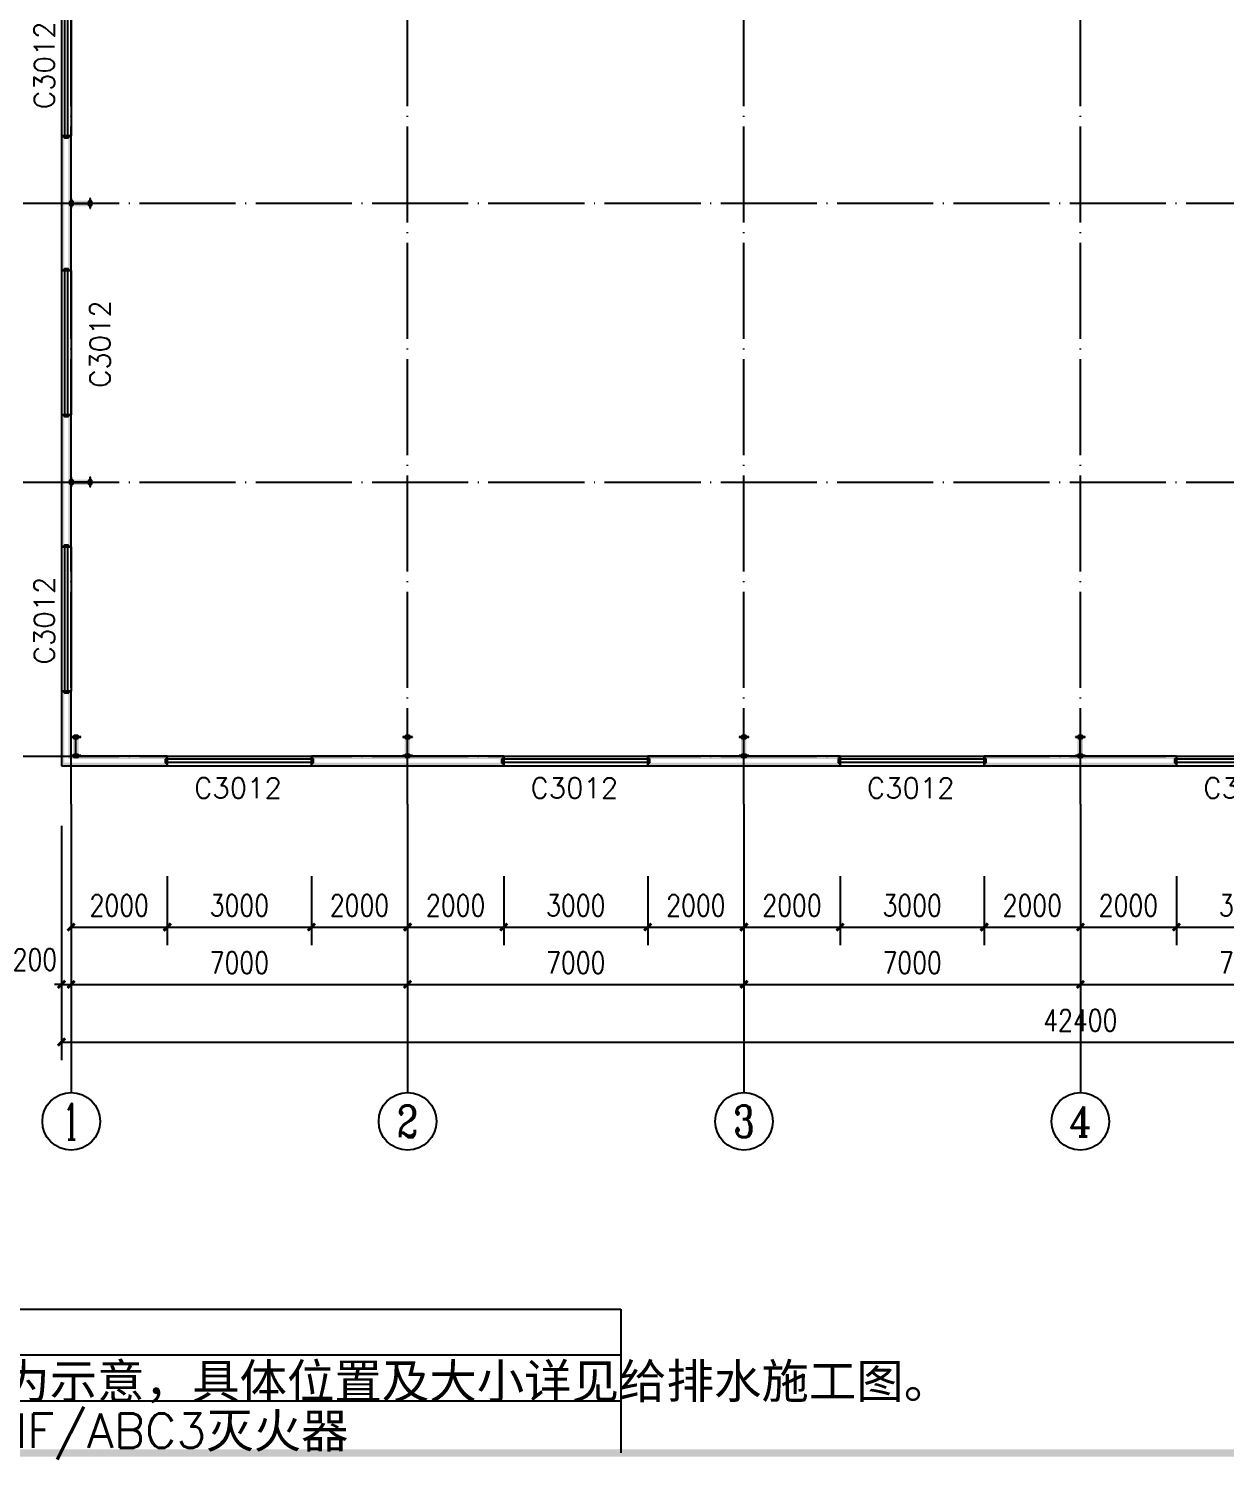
# Model space of a CAD drawing. Extents: x -21908402 to 2004492, y 83987 to 5079726.
# Drawn here: x 1832405 to 1857309, y 274353 to 304119 of the extents above; entities that cross this region are included whole.
import ezdxf
from ezdxf.enums import TextEntityAlignment as Align

# ---------------------------------------------------------------- set-up
doc = ezdxf.new("R2010")
doc.units = 0
doc.header["$LTSCALE"] = 1000
doc.linetypes.add('DOTE', pattern=[2.42, 2, -0.2, 0.02, -0.2])
doc.layers.get('0').update_dxf_attribs({"linetype": 'CONTINUOUS'})
doc.layers.get('DEFPOINTS').update_dxf_attribs({"linetype": 'CONTINUOUS'})
for name, color, linetype in [('AXIS', 3, 'CONTINUOUS'), ('AXIS_TEXT', 7, 'CONTINUOUS'), ('COLUMN', 9, 'CONTINUOUS'), ('DOTE', 1, 'DOTE'), ('PUB_DIM', 3, 'CONTINUOUS'), ('PUB_TEXT', 7, 'CONTINUOUS'), ('PUB_TITLE', 4, 'CONTINUOUS'), ('PUB_WALL', 9, 'CONTINUOUS'), ('TEXT', 7, 'CONTINUOUS'), ('WALL', 6, 'CONTINUOUS'), ('WINDOW', 94, 'CONTINUOUS'), ('WINDOW_TEXT', 7, 'CONTINUOUS'), ('管道', 3, 'CONTINUOUS'), ('虚线浅显', 139, 'CONTINUOUS')]:
    doc.layers.add(name, color=color, linetype=linetype)
doc.styles.add('-黑体', font='simhei.ttf', dxfattribs={"width": 0.8})
doc.styles.add('_TCH_AXIS', font='complex_.ttf', dxfattribs={"bigfont": 'GBCBIG'})
doc.styles.add('_TCH_WINDOW', font='simplex_.ttf', dxfattribs={"bigfont": 'GBCBIG'})
doc.styles.add('COMPLEX', font='COMPLEX')
doc.styles.add('DIM_FONT', font='simplex.shx', dxfattribs={"width": 0.8})
doc.styles.add('HZTXT', font='txt_____.ttf', dxfattribs={"width": 0.7, "height": 300, "bigfont": 'HZTXT'})
doc.dimstyles.new('DIMN150', dxfattribs={"dimscale": 1.5, "dimtxt": 300, "dimasz": 100, "dimexe": 250, "dimexo": 300, "dimgap": 150, "dimtad": 1, "dimdec": 0, "dimzin": 0, "dimtxsty": 'DIM_FONT', "dimblk": 'ARCHTICK', "dimcen": 0.09, "dimclrt": 7, "dimazin": 3, "dimtfac": 1, "dimtdec": 0, "dimtix": 1, "dimtmove": 0, "dimatfit": 3, "dimtolj": 1, "dimtzin": 0})

# ---------------------------------------------------------------- blocks, each defined once
blk = doc.blocks.new('GGGDDD')
h = blk.add_hatch(color=2)
h.paths.add_polyline_path([(7839327, -1916416), (7839124, -1916769), (7839531, -1916769)])
h.paths.add_polyline_path([(7838721, -1916416), (7838517, -1916769), (7838925, -1916769)])
at = {"color": 2}
for points in [[(7838405, -1916243), (7839695, -1916243), (7839695, -1916915), (7838405, -1916915)], [(7838721, -1916416), (7838517, -1916769), (7838925, -1916769)]]:
    blk.add_lwpolyline(points, close=True, dxfattribs=at)
at = {"layer": '管道'}
blk.add_ellipse((7838820, -1915560), major_axis=(178, 178), ratio=1, start_param=5.497787, end_param=11.780972, dxfattribs=at)
at = {"layer": '虚线浅显', "linetype": 'CONTINUOUS'}
for p, q in [((7835165, -1913944), (7865510, -1913944)), ((7865510, -1913944), (7865510, -1917013)), ((7835165, -1914922), (7865510, -1914922)), ((7835165, -1915901), (7865510, -1915901)), ((7835165, -1915901), (7865510, -1915901))]:
    blk.add_line(p, q, dxfattribs=at)
at = {"layer": 'PUB_TEXT', "color": 3, "style": '-黑体', "width": 0.8}
blk.add_text('说明: ', height=937.1, dxfattribs=at).set_placement((7836089, -1913147))
at = {"layer": 'TEXT', "style": 'HZTXT', "width": 1.01}
for s, p in [('1、柱子定位及尺寸详结施图;', (7835677, -1914721)), ('2、图中 为%%C110PVC雨水管；本图均为示意，具体位置及大小详见给排水施工图。 ', (7835573, -1915847)), ('3、图中  为组合式消防柜，内设2具MF/ABC3灭火器', (7835614, -1916905))]:
    blk.add_text(s, height=735, dxfattribs=at).set_placement(p)
blk = doc.blocks.new('_ARCHTICK')
at = {"color": 0, "linetype": 'BYBLOCK', "const_width": 0.4}
blk.add_lwpolyline([(-0.5, -0.5), (0.5, 0.5)], dxfattribs=at)
blk = doc.blocks.new('*D194')
at = {"layer": 'DEFPOINTS', "color": 0}
for p in [(1833291, 286935), (1835291, 286935), (1835291, 285427)]:
    blk.add_point(p, dxfattribs=at)
at = {"layer": 'PUB_DIM', "color": 0}
for p, q in [((1833291, 286485), (1833291, 285052)), ((1835291, 286485), (1835291, 285052)), ((1833291, 285427), (1835291, 285427))]:
    blk.add_line(p, q, dxfattribs=at)
at = {"layer": 'PUB_DIM', "color": 0, "xscale": 150, "yscale": 150, "zscale": 150, "rotation": 180}
blk.add_blockref('_ARCHTICK', (1833291, 285427), dxfattribs=at)
at = {"layer": 'PUB_DIM', "color": 0, "xscale": 150, "yscale": 150, "zscale": 150}
blk.add_blockref('_ARCHTICK', (1835291, 285427), dxfattribs=at)
at = {"layer": 'PUB_DIM', "color": 7, "insert": (1834291, 285877), "char_height": 450, "attachment_point": 5, "style": 'DIM_FONT'}
blk.add_mtext('\\A1;2000', dxfattribs=at)
blk = doc.blocks.new('*D195')
at = {"layer": 'DEFPOINTS', "color": 0}
for p in [(1835291, 286935), (1838291, 286935), (1838291, 285427)]:
    blk.add_point(p, dxfattribs=at)
at = {"layer": 'PUB_DIM', "color": 0}
for p, q in [((1835291, 286485), (1835291, 285052)), ((1838291, 286485), (1838291, 285052)), ((1835291, 285427), (1838291, 285427))]:
    blk.add_line(p, q, dxfattribs=at)
at = {"layer": 'PUB_DIM', "color": 0, "xscale": 150, "yscale": 150, "zscale": 150, "rotation": 180}
blk.add_blockref('_ARCHTICK', (1835291, 285427), dxfattribs=at)
at = {"layer": 'PUB_DIM', "color": 0, "xscale": 150, "yscale": 150, "zscale": 150}
blk.add_blockref('_ARCHTICK', (1838291, 285427), dxfattribs=at)
at = {"layer": 'PUB_DIM', "color": 7, "insert": (1836791, 285877), "char_height": 450, "attachment_point": 5, "style": 'DIM_FONT'}
blk.add_mtext('\\A1;3000', dxfattribs=at)
blk = doc.blocks.new('*D196')
at = {"layer": 'DEFPOINTS', "color": 0}
for p in [(1838291, 286935), (1840291, 286935), (1840291, 285427)]:
    blk.add_point(p, dxfattribs=at)
at = {"layer": 'PUB_DIM', "color": 0}
for p, q in [((1838291, 286485), (1838291, 285052)), ((1840291, 286485), (1840291, 285052)), ((1838291, 285427), (1840291, 285427))]:
    blk.add_line(p, q, dxfattribs=at)
at = {"layer": 'PUB_DIM', "color": 0, "xscale": 150, "yscale": 150, "zscale": 150, "rotation": 180}
blk.add_blockref('_ARCHTICK', (1838291, 285427), dxfattribs=at)
at = {"layer": 'PUB_DIM', "color": 0, "xscale": 150, "yscale": 150, "zscale": 150}
blk.add_blockref('_ARCHTICK', (1840291, 285427), dxfattribs=at)
at = {"layer": 'PUB_DIM', "color": 7, "insert": (1839291, 285877), "char_height": 450, "attachment_point": 5, "style": 'DIM_FONT'}
blk.add_mtext('\\A1;2000', dxfattribs=at)
blk = doc.blocks.new('*D197')
at = {"layer": 'DEFPOINTS', "color": 0}
for p in [(1840291, 286935), (1842291, 286935), (1842291, 285427)]:
    blk.add_point(p, dxfattribs=at)
at = {"layer": 'PUB_DIM', "color": 0}
for p, q in [((1840291, 286485), (1840291, 285052)), ((1842291, 286485), (1842291, 285052)), ((1840291, 285427), (1842291, 285427))]:
    blk.add_line(p, q, dxfattribs=at)
at = {"layer": 'PUB_DIM', "color": 0, "xscale": 150, "yscale": 150, "zscale": 150, "rotation": 180}
blk.add_blockref('_ARCHTICK', (1840291, 285427), dxfattribs=at)
at = {"layer": 'PUB_DIM', "color": 0, "xscale": 150, "yscale": 150, "zscale": 150}
blk.add_blockref('_ARCHTICK', (1842291, 285427), dxfattribs=at)
at = {"layer": 'PUB_DIM', "color": 7, "insert": (1841291, 285877), "char_height": 450, "attachment_point": 5, "style": 'DIM_FONT'}
blk.add_mtext('\\A1;2000', dxfattribs=at)
blk = doc.blocks.new('*D198')
at = {"layer": 'DEFPOINTS', "color": 0}
for p in [(1842291, 286935), (1845291, 286935), (1845291, 285427)]:
    blk.add_point(p, dxfattribs=at)
at = {"layer": 'PUB_DIM', "color": 0}
for p, q in [((1842291, 286485), (1842291, 285052)), ((1845291, 286485), (1845291, 285052)), ((1842291, 285427), (1845291, 285427))]:
    blk.add_line(p, q, dxfattribs=at)
at = {"layer": 'PUB_DIM', "color": 0, "xscale": 150, "yscale": 150, "zscale": 150, "rotation": 180}
blk.add_blockref('_ARCHTICK', (1842291, 285427), dxfattribs=at)
at = {"layer": 'PUB_DIM', "color": 0, "xscale": 150, "yscale": 150, "zscale": 150}
blk.add_blockref('_ARCHTICK', (1845291, 285427), dxfattribs=at)
at = {"layer": 'PUB_DIM', "color": 7, "insert": (1843791, 285877), "char_height": 450, "attachment_point": 5, "style": 'DIM_FONT'}
blk.add_mtext('\\A1;3000', dxfattribs=at)
blk = doc.blocks.new('*D199')
at = {"layer": 'DEFPOINTS', "color": 0}
for p in [(1845291, 286935), (1847291, 286935), (1847291, 285427)]:
    blk.add_point(p, dxfattribs=at)
at = {"layer": 'PUB_DIM', "color": 0}
for p, q in [((1845291, 286485), (1845291, 285052)), ((1847291, 286485), (1847291, 285052)), ((1845291, 285427), (1847291, 285427))]:
    blk.add_line(p, q, dxfattribs=at)
at = {"layer": 'PUB_DIM', "color": 0, "xscale": 150, "yscale": 150, "zscale": 150, "rotation": 180}
blk.add_blockref('_ARCHTICK', (1845291, 285427), dxfattribs=at)
at = {"layer": 'PUB_DIM', "color": 0, "xscale": 150, "yscale": 150, "zscale": 150}
blk.add_blockref('_ARCHTICK', (1847291, 285427), dxfattribs=at)
at = {"layer": 'PUB_DIM', "color": 7, "insert": (1846291, 285877), "char_height": 450, "attachment_point": 5, "style": 'DIM_FONT'}
blk.add_mtext('\\A1;2000', dxfattribs=at)
blk = doc.blocks.new('*D200')
at = {"layer": 'DEFPOINTS', "color": 0}
for p in [(1847291, 286935), (1849291, 286935), (1849291, 285427)]:
    blk.add_point(p, dxfattribs=at)
at = {"layer": 'PUB_DIM', "color": 0}
for p, q in [((1847291, 286485), (1847291, 285052)), ((1849291, 286485), (1849291, 285052)), ((1847291, 285427), (1849291, 285427))]:
    blk.add_line(p, q, dxfattribs=at)
at = {"layer": 'PUB_DIM', "color": 0, "xscale": 150, "yscale": 150, "zscale": 150, "rotation": 180}
blk.add_blockref('_ARCHTICK', (1847291, 285427), dxfattribs=at)
at = {"layer": 'PUB_DIM', "color": 0, "xscale": 150, "yscale": 150, "zscale": 150}
blk.add_blockref('_ARCHTICK', (1849291, 285427), dxfattribs=at)
at = {"layer": 'PUB_DIM', "color": 7, "insert": (1848291, 285877), "char_height": 450, "attachment_point": 5, "style": 'DIM_FONT'}
blk.add_mtext('\\A1;2000', dxfattribs=at)
blk = doc.blocks.new('*D201')
at = {"layer": 'DEFPOINTS', "color": 0}
for p in [(1849291, 286935), (1852291, 286935), (1852291, 285427)]:
    blk.add_point(p, dxfattribs=at)
at = {"layer": 'PUB_DIM', "color": 0}
for p, q in [((1849291, 286485), (1849291, 285052)), ((1852291, 286485), (1852291, 285052)), ((1849291, 285427), (1852291, 285427))]:
    blk.add_line(p, q, dxfattribs=at)
at = {"layer": 'PUB_DIM', "color": 0, "xscale": 150, "yscale": 150, "zscale": 150, "rotation": 180}
blk.add_blockref('_ARCHTICK', (1849291, 285427), dxfattribs=at)
at = {"layer": 'PUB_DIM', "color": 0, "xscale": 150, "yscale": 150, "zscale": 150}
blk.add_blockref('_ARCHTICK', (1852291, 285427), dxfattribs=at)
at = {"layer": 'PUB_DIM', "color": 7, "insert": (1850791, 285877), "char_height": 450, "attachment_point": 5, "style": 'DIM_FONT'}
blk.add_mtext('\\A1;3000', dxfattribs=at)
blk = doc.blocks.new('*D202')
at = {"layer": 'DEFPOINTS', "color": 0}
for p in [(1852291, 286935), (1854291, 286935), (1854291, 285427)]:
    blk.add_point(p, dxfattribs=at)
at = {"layer": 'PUB_DIM', "color": 0}
for p, q in [((1852291, 286485), (1852291, 285052)), ((1854291, 286485), (1854291, 285052)), ((1852291, 285427), (1854291, 285427))]:
    blk.add_line(p, q, dxfattribs=at)
at = {"layer": 'PUB_DIM', "color": 0, "xscale": 150, "yscale": 150, "zscale": 150, "rotation": 180}
blk.add_blockref('_ARCHTICK', (1852291, 285427), dxfattribs=at)
at = {"layer": 'PUB_DIM', "color": 0, "xscale": 150, "yscale": 150, "zscale": 150}
blk.add_blockref('_ARCHTICK', (1854291, 285427), dxfattribs=at)
at = {"layer": 'PUB_DIM', "color": 7, "insert": (1853291, 285877), "char_height": 450, "attachment_point": 5, "style": 'DIM_FONT'}
blk.add_mtext('\\A1;2000', dxfattribs=at)
blk = doc.blocks.new('*D203')
at = {"layer": 'DEFPOINTS', "color": 0}
for p in [(1854291, 286935), (1856291, 286935), (1856291, 285427)]:
    blk.add_point(p, dxfattribs=at)
at = {"layer": 'PUB_DIM', "color": 0}
for p, q in [((1854291, 286485), (1854291, 285052)), ((1856291, 286485), (1856291, 285052)), ((1854291, 285427), (1856291, 285427))]:
    blk.add_line(p, q, dxfattribs=at)
at = {"layer": 'PUB_DIM', "color": 0, "xscale": 150, "yscale": 150, "zscale": 150, "rotation": 180}
blk.add_blockref('_ARCHTICK', (1854291, 285427), dxfattribs=at)
at = {"layer": 'PUB_DIM', "color": 0, "xscale": 150, "yscale": 150, "zscale": 150}
blk.add_blockref('_ARCHTICK', (1856291, 285427), dxfattribs=at)
at = {"layer": 'PUB_DIM', "color": 7, "insert": (1855291, 285877), "char_height": 450, "attachment_point": 5, "style": 'DIM_FONT'}
blk.add_mtext('\\A1;2000', dxfattribs=at)
blk = doc.blocks.new('*D204')
at = {"layer": 'DEFPOINTS', "color": 0}
for p in [(1856291, 286935), (1859291, 286935), (1859291, 285427)]:
    blk.add_point(p, dxfattribs=at)
at = {"layer": 'PUB_DIM', "color": 0}
for p, q in [((1856291, 286485), (1856291, 285052)), ((1859291, 286485), (1859291, 285052)), ((1856291, 285427), (1859291, 285427))]:
    blk.add_line(p, q, dxfattribs=at)
at = {"layer": 'PUB_DIM', "color": 0, "xscale": 150, "yscale": 150, "zscale": 150, "rotation": 180}
blk.add_blockref('_ARCHTICK', (1856291, 285427), dxfattribs=at)
at = {"layer": 'PUB_DIM', "color": 0, "xscale": 150, "yscale": 150, "zscale": 150}
blk.add_blockref('_ARCHTICK', (1859291, 285427), dxfattribs=at)
at = {"layer": 'PUB_DIM', "color": 7, "insert": (1857791, 285877), "char_height": 450, "attachment_point": 5, "style": 'DIM_FONT'}
blk.add_mtext('\\A1;3000', dxfattribs=at)
blk = doc.blocks.new('*D275')
at = {"layer": 'AXIS', "color": 0}
for p, q in [((1833091, 287535), (1833091, 283860)), ((1833291, 287535), (1833291, 283860)), ((1833091, 284235), (1832941, 284235)), ((1833091, 284235), (1833291, 284235)), ((1833291, 284235), (1833441, 284235))]:
    blk.add_line(p, q, dxfattribs=at)
at = {"layer": 'DEFPOINTS', "color": 0}
for p in [(1833091, 287985), (1833291, 287985), (1833291, 284235)]:
    blk.add_point(p, dxfattribs=at)
at = {"layer": 'AXIS', "color": 0, "xscale": 150, "yscale": 150, "zscale": 150}
blk.add_blockref('_ARCHTICK', (1833091, 284235), dxfattribs=at)
at = {"layer": 'AXIS', "color": 0, "xscale": 150, "yscale": 150, "zscale": 150, "rotation": 180}
blk.add_blockref('_ARCHTICK', (1833291, 284235), dxfattribs=at)
at = {"layer": 'AXIS', "color": 7, "insert": (1832536, 284752), "char_height": 450, "attachment_point": 5, "style": 'DIM_FONT'}
blk.add_mtext('\\A1;200', dxfattribs=at)
blk = doc.blocks.new('*D276')
at = {"layer": 'AXIS', "color": 0}
for p, q in [((1833291, 287535), (1833291, 283860)), ((1840291, 287535), (1840291, 283860)), ((1833291, 284235), (1840291, 284235))]:
    blk.add_line(p, q, dxfattribs=at)
at = {"layer": 'DEFPOINTS', "color": 0}
for p in [(1833291, 287985), (1840291, 287985), (1840291, 284235)]:
    blk.add_point(p, dxfattribs=at)
at = {"layer": 'AXIS', "color": 0, "xscale": 150, "yscale": 150, "zscale": 150, "rotation": 180}
blk.add_blockref('_ARCHTICK', (1833291, 284235), dxfattribs=at)
at = {"layer": 'AXIS', "color": 0, "xscale": 150, "yscale": 150, "zscale": 150}
blk.add_blockref('_ARCHTICK', (1840291, 284235), dxfattribs=at)
at = {"layer": 'AXIS', "color": 7, "insert": (1836791, 284685), "char_height": 450, "attachment_point": 5, "style": 'DIM_FONT'}
blk.add_mtext('\\A1;7000', dxfattribs=at)
blk = doc.blocks.new('*D277')
at = {"layer": 'AXIS', "color": 0}
for p, q in [((1840291, 287535), (1840291, 283860)), ((1847291, 287535), (1847291, 283860)), ((1840291, 284235), (1847291, 284235))]:
    blk.add_line(p, q, dxfattribs=at)
at = {"layer": 'DEFPOINTS', "color": 0}
for p in [(1840291, 287985), (1847291, 287985), (1847291, 284235)]:
    blk.add_point(p, dxfattribs=at)
at = {"layer": 'AXIS', "color": 0, "xscale": 150, "yscale": 150, "zscale": 150, "rotation": 180}
blk.add_blockref('_ARCHTICK', (1840291, 284235), dxfattribs=at)
at = {"layer": 'AXIS', "color": 0, "xscale": 150, "yscale": 150, "zscale": 150}
blk.add_blockref('_ARCHTICK', (1847291, 284235), dxfattribs=at)
at = {"layer": 'AXIS', "color": 7, "insert": (1843791, 284685), "char_height": 450, "attachment_point": 5, "style": 'DIM_FONT'}
blk.add_mtext('\\A1;7000', dxfattribs=at)
blk = doc.blocks.new('*D278')
at = {"layer": 'AXIS', "color": 0}
for p, q in [((1847291, 287535), (1847291, 283860)), ((1854291, 287535), (1854291, 283860)), ((1847291, 284235), (1854291, 284235))]:
    blk.add_line(p, q, dxfattribs=at)
at = {"layer": 'DEFPOINTS', "color": 0}
for p in [(1847291, 287985), (1854291, 287985), (1854291, 284235)]:
    blk.add_point(p, dxfattribs=at)
at = {"layer": 'AXIS', "color": 0, "xscale": 150, "yscale": 150, "zscale": 150, "rotation": 180}
blk.add_blockref('_ARCHTICK', (1847291, 284235), dxfattribs=at)
at = {"layer": 'AXIS', "color": 0, "xscale": 150, "yscale": 150, "zscale": 150}
blk.add_blockref('_ARCHTICK', (1854291, 284235), dxfattribs=at)
at = {"layer": 'AXIS', "color": 7, "insert": (1850791, 284685), "char_height": 450, "attachment_point": 5, "style": 'DIM_FONT'}
blk.add_mtext('\\A1;7000', dxfattribs=at)
blk = doc.blocks.new('*D279')
at = {"layer": 'AXIS', "color": 0}
for p, q in [((1854291, 287535), (1854291, 283860)), ((1861291, 287535), (1861291, 283860)), ((1854291, 284235), (1861291, 284235))]:
    blk.add_line(p, q, dxfattribs=at)
at = {"layer": 'DEFPOINTS', "color": 0}
for p in [(1854291, 287985), (1861291, 287985), (1861291, 284235)]:
    blk.add_point(p, dxfattribs=at)
at = {"layer": 'AXIS', "color": 0, "xscale": 150, "yscale": 150, "zscale": 150, "rotation": 180}
blk.add_blockref('_ARCHTICK', (1854291, 284235), dxfattribs=at)
at = {"layer": 'AXIS', "color": 0, "xscale": 150, "yscale": 150, "zscale": 150}
blk.add_blockref('_ARCHTICK', (1861291, 284235), dxfattribs=at)
at = {"layer": 'AXIS', "color": 7, "insert": (1857791, 284685), "char_height": 450, "attachment_point": 5, "style": 'DIM_FONT'}
blk.add_mtext('\\A1;7000', dxfattribs=at)
blk = doc.blocks.new('*D283')
at = {"layer": 'AXIS', "color": 0}
for p, q in [((1833091, 287535), (1833091, 282660)), ((1875491, 287535), (1875491, 282660)), ((1833091, 283035), (1875491, 283035))]:
    blk.add_line(p, q, dxfattribs=at)
at = {"layer": 'DEFPOINTS', "color": 0}
for p in [(1833091, 287985), (1875491, 287985), (1875491, 283035)]:
    blk.add_point(p, dxfattribs=at)
at = {"layer": 'AXIS', "color": 0, "xscale": 150, "yscale": 150, "zscale": 150, "rotation": 180}
blk.add_blockref('_ARCHTICK', (1833091, 283035), dxfattribs=at)
at = {"layer": 'AXIS', "color": 0, "xscale": 150, "yscale": 150, "zscale": 150}
blk.add_blockref('_ARCHTICK', (1875491, 283035), dxfattribs=at)
at = {"layer": 'AXIS', "color": 7, "insert": (1854291, 283485), "char_height": 450, "attachment_point": 5, "style": 'DIM_FONT'}
blk.add_mtext('\\A1;42400', dxfattribs=at)
blk = doc.blocks.new('_AXISO')
blk.add_circle((0, 0), 0.5)
at = {"layer": 'AXIS_TEXT', "style": 'COMPLEX', "width": 1.041667}
blk.add_attdef('A', text='', height=0.56, dxfattribs=at).set_placement((-0.25, -0.28), (0.25, -0.28), align=Align.FIT)
blk = doc.blocks.new('$WINLIB2D$00000001')
at = {"color": 0}
for points in [[(-0.5, 0.5), (-0.5, -0.5)], [(-0.5, 0.5), (0.5, 0.5)], [(0.5, -0.5), (0.5, 0.5)], [(0.5, 0.1667), (-0.5, 0.1667)], [(0.5, -0.1667), (-0.5, -0.1667)], [(-0.5, -0.5), (0.5, -0.5)]]:
    blk.add_lwpolyline(points, dxfattribs=at)

msp = doc.modelspace()

# ---------------------------------------------------------------- hatches: boundary and pattern name
at = {"layer": 'COLUMN'}
for points in [[(1833301, 300488.5), (1833301, 300584.7), (1833241, 300524.7), (1833241, 300463.7)], [(1833301, 300584.7), (1833291, 300584.7), (1833351, 300524.7), (1833241, 300524.7)], [(1833301, 300472.5), (1833306, 300477.5), (1833281.1, 300537.5), (1833241, 300497.4)], [(1833301, 300384.7), (1833301, 300472.5), (1833241, 300497.4), (1833241, 300444.7)], [(1833306, 300483.5), (1833301, 300488.5), (1833241, 300463.7), (1833281.1, 300423.5)], [(1833291, 300384.7), (1833301, 300384.7), (1833241, 300444.7), (1833351, 300444.7)], [(1833306, 300477.5), (1833676, 300477.5), (1833700.8, 300537.5), (1833281.1, 300537.5)], [(1833676, 300483.5), (1833306, 300483.5), (1833281.1, 300423.5), (1833700.8, 300423.5)], [(1833291, 300584.7), (1833291, 300384.7), (1833351, 300444.7), (1833351, 300524.7)], [(1833691, 300384.7), (1833691, 300584.7), (1833631, 300524.7), (1833631, 300444.7)], [(1833691, 300584.7), (1833681, 300584.7), (1833741, 300524.7), (1833631, 300524.7)], [(1833681, 300384.7), (1833691, 300384.7), (1833631, 300444.7), (1833741, 300444.7)], [(1833676, 300477.5), (1833681, 300472.5), (1833741, 300497.4), (1833700.8, 300537.5)], [(1833681, 300488.5), (1833676, 300483.5), (1833700.8, 300423.5), (1833741, 300463.7)], [(1833681, 300584.7), (1833681, 300488.5), (1833741, 300463.7), (1833741, 300524.7)], [(1833681, 300472.5), (1833681, 300384.7), (1833741, 300444.7), (1833741, 300497.4)], [(1833301, 294688.5), (1833301, 294784.7), (1833241, 294724.7), (1833241, 294663.7)], [(1833301, 294784.7), (1833291, 294784.7), (1833351, 294724.7), (1833241, 294724.7)], [(1833301, 294672.5), (1833306, 294677.5), (1833281.1, 294737.5), (1833241, 294697.4)], [(1833301, 294584.7), (1833301, 294672.5), (1833241, 294697.4), (1833241, 294644.7)], [(1833306, 294683.5), (1833301, 294688.5), (1833241, 294663.7), (1833281.1, 294623.5)], [(1833306, 294677.5), (1833676, 294677.5), (1833700.8, 294737.5), (1833281.1, 294737.5)], [(1833676, 294683.5), (1833306, 294683.5), (1833281.1, 294623.5), (1833700.8, 294623.5)], [(1833291, 294784.7), (1833291, 294584.7), (1833351, 294644.7), (1833351, 294724.7)], [(1833691, 294584.7), (1833691, 294784.7), (1833631, 294724.7), (1833631, 294644.7)], [(1833691, 294784.7), (1833681, 294784.7), (1833741, 294724.7), (1833631, 294724.7)], [(1833676, 294677.5), (1833681, 294672.5), (1833741, 294697.4), (1833700.8, 294737.5)], [(1833681, 294688.5), (1833676, 294683.5), (1833700.8, 294623.5), (1833741, 294663.7)], [(1833681, 294784.7), (1833681, 294688.5), (1833741, 294663.7), (1833741, 294724.7)], [(1833681, 294672.5), (1833681, 294584.7), (1833741, 294644.7), (1833741, 294697.4)], [(1833291, 294584.7), (1833301, 294584.7), (1833241, 294644.7), (1833351, 294644.7)], [(1833681, 294584.7), (1833691, 294584.7), (1833631, 294644.7), (1833741, 294644.7)], [(1833291, 289384.7), (1833291, 289374.7), (1833351, 289434.7), (1833351, 289324.7)], [(1833291, 289374.7), (1833378.8, 289374.7), (1833403.7, 289434.7), (1833351, 289434.7)], [(1833491, 289384.7), (1833291, 289384.7), (1833351, 289324.7), (1833431, 289324.7)], [(1833389.8, 289369.7), (1833394.8, 289374.7), (1833370, 289434.7), (1833329.8, 289394.5)], [(1833389.8, 288999.7), (1833389.8, 289369.7), (1833329.8, 289394.5), (1833329.8, 288974.8)], [(1833394.8, 289374.7), (1833491, 289374.7), (1833431, 289434.7), (1833370, 289434.7)], [(1833378.8, 289374.7), (1833383.8, 289369.7), (1833443.8, 289394.5), (1833403.7, 289434.7)], [(1833383.8, 289369.7), (1833383.8, 288999.7), (1833443.8, 288974.8), (1833443.8, 289394.5)], [(1833491, 289374.7), (1833491, 289384.7), (1833431, 289324.7), (1833431, 289434.7)], [(1840191, 289384.7), (1840191, 289374.7), (1840251, 289434.7), (1840251, 289324.7)], [(1840191, 289374.7), (1840278.8, 289374.7), (1840303.7, 289434.7), (1840251, 289434.7)], [(1840391, 289384.7), (1840191, 289384.7), (1840251, 289324.7), (1840331, 289324.7)], [(1840289.8, 289369.7), (1840294.8, 289374.7), (1840270, 289434.7), (1840229.8, 289394.5)], [(1840289.8, 288999.7), (1840289.8, 289369.7), (1840229.8, 289394.5), (1840229.8, 288974.8)], [(1840294.8, 289374.7), (1840391, 289374.7), (1840331, 289434.7), (1840270, 289434.7)], [(1840278.8, 289374.7), (1840283.8, 289369.7), (1840343.8, 289394.5), (1840303.7, 289434.7)], [(1840283.8, 289369.7), (1840283.8, 288999.7), (1840343.8, 288974.8), (1840343.8, 289394.5)], [(1840391, 289374.7), (1840391, 289384.7), (1840331, 289324.7), (1840331, 289434.7)], [(1847191, 289384.7), (1847191, 289374.7), (1847251, 289434.7), (1847251, 289324.7)], [(1847191, 289374.7), (1847278.8, 289374.7), (1847303.7, 289434.7), (1847251, 289434.7)], [(1847391, 289384.7), (1847191, 289384.7), (1847251, 289324.7), (1847331, 289324.7)], [(1847289.8, 289369.7), (1847294.8, 289374.7), (1847270, 289434.7), (1847229.8, 289394.5)], [(1847289.8, 288999.7), (1847289.8, 289369.7), (1847229.8, 289394.5), (1847229.8, 288974.8)], [(1847294.8, 289374.7), (1847391, 289374.7), (1847331, 289434.7), (1847270, 289434.7)], [(1847278.8, 289374.7), (1847283.8, 289369.7), (1847343.8, 289394.5), (1847303.7, 289434.7)], [(1847283.8, 289369.7), (1847283.8, 288999.7), (1847343.8, 288974.8), (1847343.8, 289394.5)], [(1847391, 289374.7), (1847391, 289384.7), (1847331, 289324.7), (1847331, 289434.7)], [(1854191, 289384.7), (1854191, 289374.7), (1854251, 289434.7), (1854251, 289324.7)], [(1854191, 289374.7), (1854278.8, 289374.7), (1854303.7, 289434.7), (1854251, 289434.7)], [(1854391, 289384.7), (1854191, 289384.7), (1854251, 289324.7), (1854331, 289324.7)], [(1854289.8, 289369.7), (1854294.8, 289374.7), (1854270, 289434.7), (1854229.8, 289394.5)], [(1854289.8, 288999.7), (1854289.8, 289369.7), (1854229.8, 289394.5), (1854229.8, 288974.8)], [(1854294.8, 289374.7), (1854391, 289374.7), (1854331, 289434.7), (1854270, 289434.7)], [(1854278.8, 289374.7), (1854283.8, 289369.7), (1854343.8, 289394.5), (1854303.7, 289434.7)], [(1854283.8, 289369.7), (1854283.8, 288999.7), (1854343.8, 288974.8), (1854343.8, 289394.5)], [(1854391, 289374.7), (1854391, 289384.7), (1854331, 289324.7), (1854331, 289434.7)], [(1833291, 288984.7), (1833491, 288984.7), (1833431, 289044.7), (1833351, 289044.7)], [(1833291, 288994.7), (1833291, 288984.7), (1833351, 289044.7), (1833351, 288934.7)], [(1833491, 288984.7), (1833491, 288994.7), (1833431, 288934.7), (1833431, 289044.7)], [(1840191, 288984.7), (1840391, 288984.7), (1840331, 289044.7), (1840251, 289044.7)], [(1840191, 288994.7), (1840191, 288984.7), (1840251, 289044.7), (1840251, 288934.7)], [(1840391, 288984.7), (1840391, 288994.7), (1840331, 288934.7), (1840331, 289044.7)], [(1847191, 288984.7), (1847391, 288984.7), (1847331, 289044.7), (1847251, 289044.7)], [(1847191, 288994.7), (1847191, 288984.7), (1847251, 289044.7), (1847251, 288934.7)], [(1847391, 288984.7), (1847391, 288994.7), (1847331, 288934.7), (1847331, 289044.7)], [(1854191, 288984.7), (1854391, 288984.7), (1854331, 289044.7), (1854251, 289044.7)], [(1854191, 288994.7), (1854191, 288984.7), (1854251, 289044.7), (1854251, 288934.7)], [(1854391, 288984.7), (1854391, 288994.7), (1854331, 288934.7), (1854331, 289044.7)], [(1833378.8, 288994.7), (1833291, 288994.7), (1833351, 288934.7), (1833403.7, 288934.7)], [(1833394.8, 288994.7), (1833389.8, 288999.7), (1833329.8, 288974.8), (1833370, 288934.7)], [(1833491, 288994.7), (1833394.8, 288994.7), (1833370, 288934.7), (1833431, 288934.7)], [(1833383.8, 288999.7), (1833378.8, 288994.7), (1833403.7, 288934.7), (1833443.8, 288974.8)], [(1840278.8, 288994.7), (1840191, 288994.7), (1840251, 288934.7), (1840303.7, 288934.7)], [(1840294.8, 288994.7), (1840289.8, 288999.7), (1840229.8, 288974.8), (1840270, 288934.7)], [(1840391, 288994.7), (1840294.8, 288994.7), (1840270, 288934.7), (1840331, 288934.7)], [(1840283.8, 288999.7), (1840278.8, 288994.7), (1840303.7, 288934.7), (1840343.8, 288974.8)], [(1847278.8, 288994.7), (1847191, 288994.7), (1847251, 288934.7), (1847303.7, 288934.7)], [(1847294.8, 288994.7), (1847289.8, 288999.7), (1847229.8, 288974.8), (1847270, 288934.7)], [(1847391, 288994.7), (1847294.8, 288994.7), (1847270, 288934.7), (1847331, 288934.7)], [(1847283.8, 288999.7), (1847278.8, 288994.7), (1847303.7, 288934.7), (1847343.8, 288974.8)], [(1854278.8, 288994.7), (1854191, 288994.7), (1854251, 288934.7), (1854303.7, 288934.7)], [(1854294.8, 288994.7), (1854289.8, 288999.7), (1854229.8, 288974.8), (1854270, 288934.7)], [(1854391, 288994.7), (1854294.8, 288994.7), (1854270, 288934.7), (1854331, 288934.7)], [(1854283.8, 288999.7), (1854278.8, 288994.7), (1854303.7, 288934.7), (1854343.8, 288974.8)]]:
    msp.add_hatch(color=256, dxfattribs=at).paths.add_polyline_path(points)
at = {"layer": 'PUB_WALL'}
for points in [[(1833291, 301884.7), (1833091, 301884.7), (1833151, 301824.7), (1833231, 301824.7)], [(1833091, 301884.7), (1833091, 300482.6), (1833151, 300482.6), (1833151, 301824.7)], [(1833291, 300482.6), (1833291, 301884.7), (1833231, 301824.7), (1833231, 300482.6)], [(1833091, 300482.6), (1833091, 299084.7), (1833151, 299144.7), (1833151, 300482.6)], [(1833291, 299084.7), (1833291, 300482.6), (1833231, 300482.6), (1833231, 299144.7)], [(1833091, 299084.7), (1833291, 299084.7), (1833231, 299144.7), (1833151, 299144.7)], [(1833291, 296084.7), (1833091, 296084.7), (1833151, 296024.7), (1833231, 296024.7)], [(1833091, 296084.7), (1833091, 294682.6), (1833151, 294682.6), (1833151, 296024.7)], [(1833291, 294682.6), (1833291, 296084.7), (1833231, 296024.7), (1833231, 294682.6)], [(1833091, 294682.6), (1833091, 293334.7), (1833151, 293394.7), (1833151, 294682.6)], [(1833291, 293334.7), (1833291, 294682.6), (1833231, 294682.6), (1833231, 293394.7)], [(1833091, 293334.7), (1833291, 293334.7), (1833231, 293394.7), (1833151, 293394.7)], [(1833291, 290334.7), (1833091, 290334.7), (1833151, 290274.7), (1833231, 290274.7)], [(1833091, 290334.7), (1833091, 288784.7), (1833151, 288844.7), (1833151, 290274.7)], [(1833291, 288984.7), (1833291, 290334.7), (1833231, 290274.7), (1833231, 288924.7)], [(1833091, 288784.7), (1835291, 288784.7), (1835231, 288844.7), (1833151, 288844.7)], [(1835291, 288984.7), (1833291, 288984.7), (1833231, 288924.7), (1835231, 288924.7)], [(1835291, 288784.7), (1835291, 288984.7), (1835231, 288924.7), (1835231, 288844.7)], [(1840288.9, 288984.7), (1838291, 288984.7), (1838351, 288924.7), (1840288.9, 288924.7)], [(1838291, 288984.7), (1838291, 288784.7), (1838351, 288844.7), (1838351, 288924.7)], [(1838291, 288784.7), (1840288.9, 288784.7), (1840288.9, 288844.7), (1838351, 288844.7)], [(1842291, 288984.7), (1840288.9, 288984.7), (1840288.9, 288924.7), (1842231, 288924.7)], [(1840288.9, 288784.7), (1842291, 288784.7), (1842231, 288844.7), (1840288.9, 288844.7)], [(1842291, 288784.7), (1842291, 288984.7), (1842231, 288924.7), (1842231, 288844.7)], [(1847288.9, 288984.7), (1845291, 288984.7), (1845351, 288924.7), (1847288.9, 288924.7)], [(1845291, 288984.7), (1845291, 288784.7), (1845351, 288844.7), (1845351, 288924.7)], [(1845291, 288784.7), (1847288.9, 288784.7), (1847288.9, 288844.7), (1845351, 288844.7)], [(1849291, 288984.7), (1847288.9, 288984.7), (1847288.9, 288924.7), (1849231, 288924.7)], [(1847288.9, 288784.7), (1849291, 288784.7), (1849231, 288844.7), (1847288.9, 288844.7)], [(1849291, 288784.7), (1849291, 288984.7), (1849231, 288924.7), (1849231, 288844.7)], [(1854288.9, 288984.7), (1852291, 288984.7), (1852351, 288924.7), (1854288.9, 288924.7)], [(1852291, 288984.7), (1852291, 288784.7), (1852351, 288844.7), (1852351, 288924.7)], [(1852291, 288784.7), (1854288.9, 288784.7), (1854288.9, 288844.7), (1852351, 288844.7)], [(1856291, 288984.7), (1854288.9, 288984.7), (1854288.9, 288924.7), (1856231, 288924.7)], [(1854288.9, 288784.7), (1856291, 288784.7), (1856231, 288844.7), (1854288.9, 288844.7)], [(1856291, 288784.7), (1856291, 288984.7), (1856231, 288924.7), (1856231, 288844.7)]]:
    msp.add_hatch(color=256, dxfattribs=at).paths.add_polyline_path(points)

# ---------------------------------------------------------------- linework, layer by layer
at = {"layer": 'AXIS'}
for p, q in [((1833291, 287984.7), (1833291, 281984.7)), ((1840291, 287984.7), (1840291, 281984.7)), ((1847291, 287984.7), (1847291, 281984.7)), ((1854291, 287984.7), (1854291, 281984.7))]:
    msp.add_line(p, q, dxfattribs=at)
at = {"layer": 'COLUMN'}
for p, q in [((1833301, 300584.7), (1833291, 300584.7)), ((1833291, 300584.7), (1833291, 300384.7)), ((1833291, 300384.7), (1833301, 300384.7)), ((1833301, 300488.5), (1833301, 300584.7)), ((1833306, 300483.5), (1833301, 300488.5)), ((1833301, 300472.5), (1833306, 300477.5)), ((1833301, 300384.7), (1833301, 300472.5)), ((1833676, 300483.5), (1833306, 300483.5)), ((1833306, 300477.5), (1833676, 300477.5)), ((1833681, 300488.5), (1833676, 300483.5)), ((1833676, 300477.5), (1833681, 300472.5)), ((1833691, 300584.7), (1833681, 300584.7)), ((1833681, 300584.7), (1833681, 300488.5)), ((1833681, 300472.5), (1833681, 300384.7)), ((1833681, 300384.7), (1833691, 300384.7)), ((1833691, 300384.7), (1833691, 300584.7)), ((1833301, 294784.7), (1833291, 294784.7)), ((1833291, 294784.7), (1833291, 294584.7)), ((1833301, 294688.5), (1833301, 294784.7)), ((1833306, 294683.5), (1833301, 294688.5)), ((1833676, 294683.5), (1833306, 294683.5)), ((1833681, 294688.5), (1833676, 294683.5)), ((1833691, 294784.7), (1833681, 294784.7)), ((1833681, 294784.7), (1833681, 294688.5)), ((1833691, 294584.7), (1833691, 294784.7)), ((1833291, 294584.7), (1833301, 294584.7)), ((1833301, 294672.5), (1833306, 294677.5)), ((1833301, 294584.7), (1833301, 294672.5)), ((1833306, 294677.5), (1833676, 294677.5)), ((1833676, 294677.5), (1833681, 294672.5)), ((1833681, 294672.5), (1833681, 294584.7)), ((1833681, 294584.7), (1833691, 294584.7)), ((1833491, 289384.7), (1833291, 289384.7)), ((1833291, 289384.7), (1833291, 289374.7)), ((1833291, 289374.7), (1833378.8, 289374.7)), ((1833378.8, 289374.7), (1833383.8, 289369.7)), ((1833383.8, 289369.7), (1833383.8, 288999.7)), ((1833389.8, 289369.7), (1833394.8, 289374.7)), ((1833389.8, 288999.7), (1833389.8, 289369.7)), ((1833394.8, 289374.7), (1833491, 289374.7)), ((1833491, 289374.7), (1833491, 289384.7)), ((1840391, 289384.7), (1840191, 289384.7)), ((1840191, 289384.7), (1840191, 289374.7)), ((1840191, 289374.7), (1840278.8, 289374.7)), ((1840278.8, 289374.7), (1840283.8, 289369.7)), ((1840283.8, 289369.7), (1840283.8, 288999.7)), ((1840289.8, 289369.7), (1840294.8, 289374.7)), ((1840289.8, 288999.7), (1840289.8, 289369.7)), ((1840294.8, 289374.7), (1840391, 289374.7)), ((1840391, 289374.7), (1840391, 289384.7)), ((1847391, 289384.7), (1847191, 289384.7)), ((1847191, 289384.7), (1847191, 289374.7)), ((1847191, 289374.7), (1847278.8, 289374.7)), ((1847278.8, 289374.7), (1847283.8, 289369.7)), ((1847283.8, 289369.7), (1847283.8, 288999.7)), ((1847289.8, 289369.7), (1847294.8, 289374.7)), ((1847289.8, 288999.7), (1847289.8, 289369.7)), ((1847294.8, 289374.7), (1847391, 289374.7)), ((1847391, 289374.7), (1847391, 289384.7)), ((1854391, 289384.7), (1854191, 289384.7)), ((1854191, 289384.7), (1854191, 289374.7)), ((1854191, 289374.7), (1854278.8, 289374.7)), ((1854278.8, 289374.7), (1854283.8, 289369.7)), ((1854283.8, 289369.7), (1854283.8, 288999.7)), ((1854289.8, 289369.7), (1854294.8, 289374.7)), ((1854289.8, 288999.7), (1854289.8, 289369.7)), ((1854294.8, 289374.7), (1854391, 289374.7)), ((1854391, 289374.7), (1854391, 289384.7)), ((1833378.8, 288994.7), (1833291, 288994.7)), ((1833291, 288994.7), (1833291, 288984.7)), ((1833291, 288984.7), (1833491, 288984.7)), ((1833383.8, 288999.7), (1833378.8, 288994.7)), ((1833394.8, 288994.7), (1833389.8, 288999.7)), ((1833491, 288994.7), (1833394.8, 288994.7)), ((1833491, 288984.7), (1833491, 288994.7)), ((1840278.8, 288994.7), (1840191, 288994.7)), ((1840191, 288994.7), (1840191, 288984.7)), ((1840191, 288984.7), (1840391, 288984.7)), ((1840283.8, 288999.7), (1840278.8, 288994.7)), ((1840294.8, 288994.7), (1840289.8, 288999.7)), ((1840391, 288994.7), (1840294.8, 288994.7)), ((1840391, 288984.7), (1840391, 288994.7)), ((1847278.8, 288994.7), (1847191, 288994.7)), ((1847191, 288994.7), (1847191, 288984.7)), ((1847191, 288984.7), (1847391, 288984.7)), ((1847283.8, 288999.7), (1847278.8, 288994.7)), ((1847294.8, 288994.7), (1847289.8, 288999.7)), ((1847391, 288994.7), (1847294.8, 288994.7)), ((1847391, 288984.7), (1847391, 288994.7)), ((1854278.8, 288994.7), (1854191, 288994.7)), ((1854191, 288994.7), (1854191, 288984.7)), ((1854191, 288984.7), (1854391, 288984.7)), ((1854283.8, 288999.7), (1854278.8, 288994.7)), ((1854294.8, 288994.7), (1854289.8, 288999.7)), ((1854391, 288994.7), (1854294.8, 288994.7)), ((1854391, 288984.7), (1854391, 288994.7))]:
    msp.add_line(p, q, dxfattribs=at)
at = {"layer": 'DOTE'}
for p, q in [((1833291, 287984.7), (1833291, 324584.7)), ((1840291, 287984.7), (1840291, 324584.7)), ((1847291, 287984.7), (1847291, 324584.7)), ((1854291, 287984.7), (1854291, 324584.7)), ((1832291, 300484.7), (1876291, 300484.7)), ((1832291, 294684.7), (1876291, 294684.7)), ((1832291, 288984.7), (1876291, 288984.7))]:
    msp.add_line(p, q, dxfattribs=at)
at = {"layer": 'PUB_TITLE', "const_width": 150}
msp.add_lwpolyline([(1815141.5, 274487.2), (1898991.5, 274487.2), (1898991.5, 334487.2), (1815141.5, 334487.2)], close=True, dxfattribs=at)
at = {"layer": 'WALL'}
for p, q in [((1833291, 301884.7), (1833091, 301884.7)), ((1833091, 301884.7), (1833091, 300482.6)), ((1833291, 300584.7), (1833291, 301884.7)), ((1833091, 300482.6), (1833091, 299084.7)), ((1833291, 299084.7), (1833291, 300384.7)), ((1833091, 299084.7), (1833291, 299084.7)), ((1833291, 296084.7), (1833091, 296084.7)), ((1833091, 296084.7), (1833091, 294682.6)), ((1833291, 294784.7), (1833291, 296084.7)), ((1833091, 294682.6), (1833091, 293334.7)), ((1833291, 293334.7), (1833291, 294584.7)), ((1833091, 293334.7), (1833291, 293334.7)), ((1833291, 290334.7), (1833091, 290334.7)), ((1833091, 290334.7), (1833091, 288784.7)), ((1833291, 289384.7), (1833291, 290334.7)), ((1833291, 288994.7), (1833291, 289374.7)), ((1833091, 288784.7), (1835291, 288784.7)), ((1835291, 288984.7), (1833491, 288984.7)), ((1835291, 288784.7), (1835291, 288984.7)), ((1840191, 288984.7), (1838291, 288984.7)), ((1838291, 288984.7), (1838291, 288784.7)), ((1838291, 288784.7), (1840288.9, 288784.7)), ((1840288.9, 288784.7), (1842291, 288784.7)), ((1842291, 288984.7), (1840391, 288984.7)), ((1842291, 288784.7), (1842291, 288984.7)), ((1847191, 288984.7), (1845291, 288984.7)), ((1845291, 288984.7), (1845291, 288784.7)), ((1845291, 288784.7), (1847288.9, 288784.7)), ((1847288.9, 288784.7), (1849291, 288784.7)), ((1849291, 288984.7), (1847391, 288984.7)), ((1849291, 288784.7), (1849291, 288984.7)), ((1854191, 288984.7), (1852291, 288984.7)), ((1852291, 288984.7), (1852291, 288784.7)), ((1852291, 288784.7), (1854288.9, 288784.7)), ((1854288.9, 288784.7), (1856291, 288784.7)), ((1856291, 288984.7), (1854391, 288984.7)), ((1856291, 288784.7), (1856291, 288984.7))]:
    msp.add_line(p, q, dxfattribs=at)

# ---------------------------------------------------------------- block references
at = {"xscale": 0.9750000005587935, "yscale": 0.9750000000349246, "zscale": 0.9750000000000001}
msp.add_blockref('GGGDDD', (-5824144.2, 2143574.8), dxfattribs=at)
at = {"layer": 'AXIS'}
ref = msp.add_blockref('_AXISO', (1833291, 281384.7), dxfattribs=dict(at, xscale=1200, yscale=1200, zscale=1200))
ref.add_attrib('A', '1', dxfattribs={"layer": 'AXIS_TEXT', "height": 749.5, "style": '_TCH_AXIS', "width": 0.594894}).set_placement((1833130.4, 281009.9), (1833451.6, 281009.9), align=Align.FIT)
ref = msp.add_blockref('_AXISO', (1840291, 281384.7), dxfattribs=dict(at, xscale=1200, yscale=1200, zscale=1200))
ref.add_attrib('A', '2', dxfattribs={"layer": 'AXIS_TEXT', "height": 657.6, "style": '_TCH_AXIS', "width": 0.699409}).set_placement((1840071.8, 281055.9), (1840510.2, 281055.9), align=Align.FIT)
ref = msp.add_blockref('_AXISO', (1847291, 281384.7), dxfattribs=dict(at, xscale=1200, yscale=1200, zscale=1200))
ref.add_attrib('A', '3', dxfattribs={"layer": 'AXIS_TEXT', "height": 657.6, "style": '_TCH_AXIS', "width": 0.699409}).set_placement((1847071.8, 281055.9), (1847510.2, 281055.9), align=Align.FIT)
ref = msp.add_blockref('_AXISO', (1854291, 281384.7), dxfattribs=dict(at, xscale=1200, yscale=1200, zscale=1200))
ref.add_attrib('A', '4', dxfattribs={"layer": 'AXIS_TEXT', "height": 625, "style": '_TCH_AXIS', "width": 0.761905}).set_placement((1854052.9, 281072.2), (1854529.1, 281072.2), align=Align.FIT)
at = {"layer": 'WINDOW'}
ref = msp.add_blockref('$WINLIB2D$00000001', (1833191, 303384.7), dxfattribs=dict(at, xscale=3000, yscale=200, zscale=3000, rotation=270))
ref.add_attrib('A', 'C3012', (1832941, 302443.6), dxfattribs={"layer": 'WINDOW_TEXT', "height": 421.44, "rotation": 90, "style": '_TCH_WINDOW'})
ref = msp.add_blockref('$WINLIB2D$00000001', (1833191, 297584.7), dxfattribs=dict(at, xscale=3000, yscale=-200, zscale=3000, rotation=270))
ref.add_attrib('A', 'C3012', (1834103.5, 296643.6), dxfattribs={"layer": 'WINDOW_TEXT', "height": 421.44, "rotation": 90, "style": '_TCH_WINDOW'})
ref = msp.add_blockref('$WINLIB2D$00000001', (1833191, 291834.7), dxfattribs=dict(at, xscale=3000, yscale=200, zscale=3000, rotation=270))
ref.add_attrib('A', 'C3012', (1832941, 290893.6), dxfattribs={"layer": 'WINDOW_TEXT', "height": 421.44, "rotation": 90, "style": '_TCH_WINDOW'})
ref = msp.add_blockref('$WINLIB2D$00000001', (1836791, 288884.7), dxfattribs=dict(at, xscale=3000, yscale=200, zscale=3000))
ref.add_attrib('A', 'C3012', (1835850, 288109.7), dxfattribs={"layer": 'WINDOW_TEXT', "height": 421.44, "style": '_TCH_WINDOW'})
ref = msp.add_blockref('$WINLIB2D$00000001', (1843791, 288884.7), dxfattribs=dict(at, xscale=3000, yscale=200, zscale=3000))
ref.add_attrib('A', 'C3012', (1842850, 288109.7), dxfattribs={"layer": 'WINDOW_TEXT', "height": 421.44, "style": '_TCH_WINDOW'})
ref = msp.add_blockref('$WINLIB2D$00000001', (1850791, 288884.7), dxfattribs=dict(at, xscale=3000, yscale=200, zscale=3000))
ref.add_attrib('A', 'C3012', (1849850, 288109.7), dxfattribs={"layer": 'WINDOW_TEXT', "height": 421.44, "style": '_TCH_WINDOW'})
ref = msp.add_blockref('$WINLIB2D$00000001', (1857791, 288884.7), dxfattribs=dict(at, xscale=3000, yscale=200, zscale=3000))
ref.add_attrib('A', 'C3012', (1856850, 288109.7), dxfattribs={"layer": 'WINDOW_TEXT', "height": 421.44, "style": '_TCH_WINDOW'})

# ---------------------------------------------------------------- dimensions: what is measured, and where the dimension line sits
at = {"layer": 'AXIS'}
dim = msp.add_linear_dim(base=(1833291, 284234.7), p1=(1833091, 287984.7), p2=(1833291, 287984.7), angle=0, dimstyle='DIMN150', dxfattribs=at)
dim.commit()
dim.dimension.update_dxf_attribs({"geometry": '*D275', "text_midpoint": (1832536, 284752.2), "dimtype": 129})
for p1, p2, distance, picture, middle in [((1833091, 287984.7), (1875491, 287984.7), -4950, '*D283', (1854291, 283484.7)), ((1833291, 287984.7), (1840291, 287984.7), -3750, '*D276', (1836791, 284684.7)), ((1840291, 287984.7), (1847291, 287984.7), -3750, '*D277', (1843791, 284684.7)), ((1847291, 287984.7), (1854291, 287984.7), -3750, '*D278', (1850791, 284684.7)), ((1854291, 287984.7), (1861291, 287984.7), -3750, '*D279', (1857791, 284684.7))]:
    dim = msp.add_aligned_dim(p1=p1, p2=p2, distance=distance, dimstyle='DIMN150', dxfattribs=at)
    dim.commit()
    dim.dimension.update_dxf_attribs({"geometry": picture, "text_midpoint": middle})
at = {"layer": 'PUB_DIM'}
for p1, p2, picture, middle in [((1833291, 286934.7), (1835291, 286934.7), '*D194', (1834291, 285877.1)), ((1835291, 286934.7), (1838291, 286934.7), '*D195', (1836791, 285877.1)), ((1838291, 286934.7), (1840291, 286934.7), '*D196', (1839291, 285877.1)), ((1840291, 286934.7), (1842291, 286934.7), '*D197', (1841291, 285877.1)), ((1842291, 286934.7), (1845291, 286934.7), '*D198', (1843791, 285877.1)), ((1845291, 286934.7), (1847291, 286934.7), '*D199', (1846291, 285877.1)), ((1847291, 286934.7), (1849291, 286934.7), '*D200', (1848291, 285877.1)), ((1849291, 286934.7), (1852291, 286934.7), '*D201', (1850791, 285877.1)), ((1852291, 286934.7), (1854291, 286934.7), '*D202', (1853291, 285877.1)), ((1854291, 286934.7), (1856291, 286934.7), '*D203', (1855291, 285877.1)), ((1856291, 286934.7), (1859291, 286934.7), '*D204', (1857791, 285877.1))]:
    dim = msp.add_aligned_dim(p1=p1, p2=p2, distance=-1507.6, dimstyle='DIMN150', dxfattribs=at)
    dim.commit()
    dim.dimension.update_dxf_attribs({"geometry": picture, "text_midpoint": middle})

doc.saveas('drawing.dxf')
